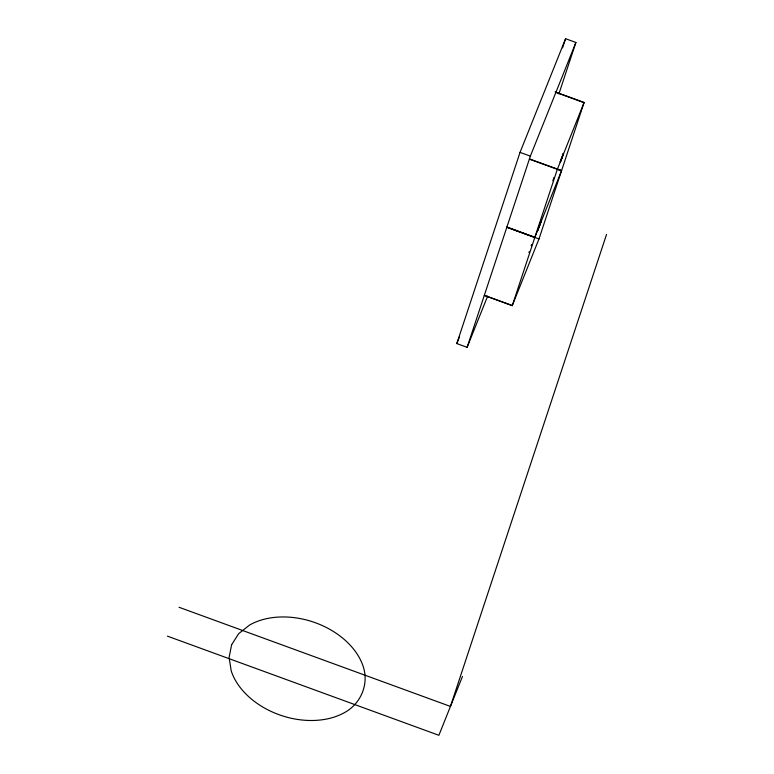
<?xml version="1.0" encoding="UTF-8"?>
<svg xmlns="http://www.w3.org/2000/svg" width="774" height="774" viewBox="0 0 774 774"><rect width="100%" height="100%" fill="white"/><g stroke="black" fill="none" stroke-linecap="round" stroke-linejoin="round"><path stroke-width="1.16" d="M537.872 229.694L537.814 230.159M560.318 161.872L560.579 161.476M562.824 154.839L563.462 153.368L563.182 153.929M540.707 222.351L540.871 221.79L540.291 222.98M560.241 162.114L560.444 161.427M563.24 154.21L563.443 153.523M531.37 245.784L531.641 244.961M537.833 229.81L538.094 228.998M540.484 223.047L540.745 222.235M560.366 161.669L560.976 159.831M563.017 154.906L563.317 153.968M487.659 296.074L467.119 347.342L456.805 343.569L520.041 152.372L565.581 38.7L575.895 42.464L558.857 93.993M562.553 47.862L565.581 38.7M467.119 347.342L530.354 156.135L575.895 42.464M484.36 295.465L512.253 305.653L557.406 169.129M555.113 91.845L584.118 102.449L538.975 238.963L506.941 227.208M606.555 234.396L450.449 706.43L179.007 607.261M553.681 178.31L553.99 177.401M562.708 155.816L563.095 154.674M538.056 229.114L538.404 228.088M540.175 223.957L540.523 222.931M560.898 160.063L561.344 158.776M562.34 156.861L562.795 155.574M538.356 228.204L538.772 227.034M539.807 225.002L540.213 223.831M552.829 180.719L553.236 179.597M561.266 159.018L561.75 157.654M561.934 157.983L562.427 156.629M538.733 227.159L539.178 225.911M539.401 226.124L539.846 224.886M561.672 157.896L562.563 155.497M561.527 159.105L562.021 157.751M539.13 226.037L539.584 224.799M538.985 227.246L539.439 226.008M561.605 158.863L560.782 161.04M539.546 224.915L539.981 223.754M538.598 228.291L539.023 227.13M562.475 155.729L562.911 154.607M561.208 159.908L560.502 161.718M539.942 223.87L540.329 222.864M538.24 229.181L538.636 228.166M456.805 343.569L459.485 336.884M557.328 169.371L584.118 102.449M512.253 305.653L539.014 238.847M462.455 676.466L438.887 735.3L167.445 636.141M531.225 245.6L531.506 244.923M537.969 229.859L538.288 229.056M528.894 252.469L529.174 251.792M537.775 230.275L538.007 229.743M556.148 92.493L584.041 102.681M520.041 152.372L530.354 156.135M529.513 158.941L561.585 170.59L534.786 237.512L506.893 227.324M557.087 169.08L561.547 170.706M529.435 159.183L561.508 170.822M506.98 227.082L534.873 237.27M484.398 295.339L512.291 305.537M231.629 644.761L229.104 657.455L231.223 670.923A69.863 49.401 18.3 0 0 344.817 712.428C360.887 703.547 369.14 684.09 363.209 666.52A69.863 49.401 18.3 0 0 249.605 625.024L238.624 633.703L231.629 644.761"/></g></svg>
